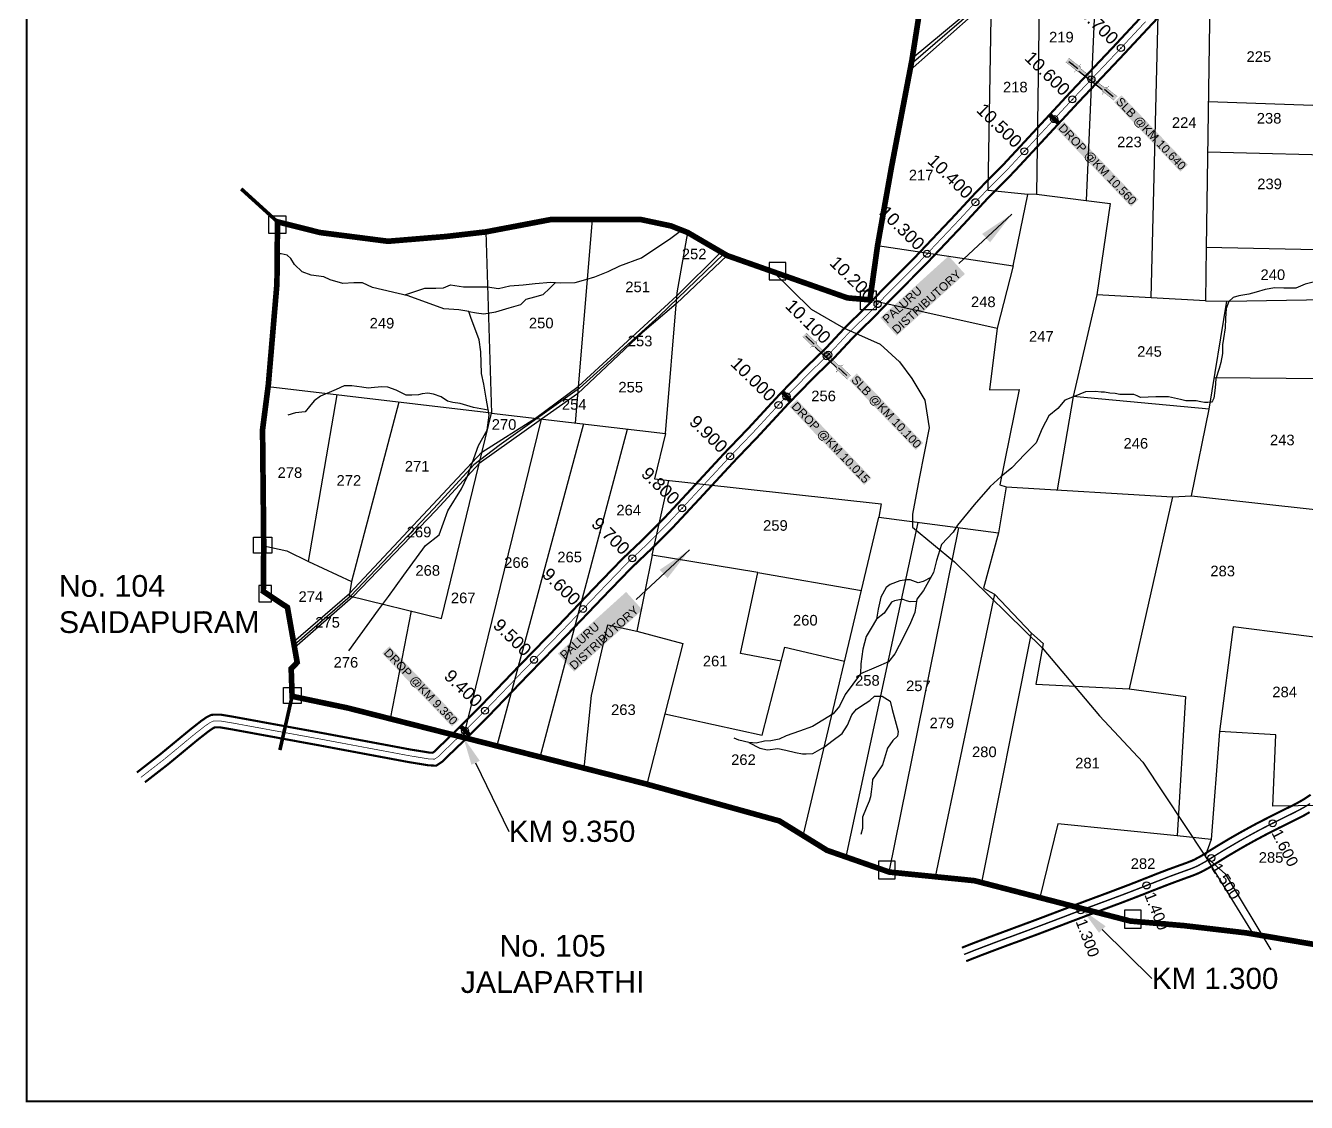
# Model space of a CAD drawing. Header units: inches. Extents: x 205997 to 211366, y 1604976 to 1613023.
# Drawn here: x 205997 to 207813, y 1604977 to 1606504 of the extents above; entities that cross this region are included whole.
import ezdxf
from ezdxf import colors
from ezdxf.entities.mleader import LeaderData, LeaderLine
from ezdxf.enums import TextEntityAlignment as Align
from ezdxf.math import Vec2, Vec3

# ---------------------------------------------------------------- set-up
doc = ezdxf.new("R2010")
doc.units = ezdxf.units.IN
doc.header["$MEASUREMENT"] = 0
doc.header["$PDMODE"] = 32
doc.header["$PDSIZE"] = 10
doc.linetypes.add('ACAD_ISO02W100', pattern=[15, 12, -3])
doc.linetypes.add('HIDDEN2', pattern=[0.1875, 0.125, -0.0625])
for name, color, linetype in [('CANAL1', 7, 'Continuous'), ('CHANAGE', 1, 'Continuous'), ('CSMark', 72, 'Continuous'), ('PLOT', 7, 'Continuous'), ('PLOTS NO', 7, 'Continuous'), ('RE REMARKS', 7, 'Continuous'), ('ROAD', 1, 'Continuous'), ('STREAM', 4, 'Continuous'), ('STRUCTURE', 5, 'Continuous'), ('TEXT', 1, 'Continuous'), ('text2', 7, 'Continuous'), ('VILLAGE BOUNDARY STONES', 1, 'Continuous'), ('VILLAGE BOUNDRY', 5, 'Continuous'), ('VILLAGE STONES', 240, 'Continuous')]:
    doc.layers.add(name, color=color, linetype=linetype)
doc.styles.add('FONT1', font='Arial')
doc.styles.get("Standard").update_dxf_attribs({"font": 'arial.ttf'})
doc.dimstyles.get("Standard").update_dxf_attribs({"dimtxt": 0.18, "dimasz": 0.18, "dimexe": 0.18, "dimexo": 0.0625, "dimgap": 0.09, "dimtad": 0, "dimtih": 1, "dimtoh": 1, "dimdec": 4, "dimzin": 0, "dimdsep": 46, "dimtxsty": 'Standard', "dimcen": 0.09, "dimadec": 0, "dimazin": 0, "dimtfac": 1, "dimtdec": 4, "dimtofl": 0, "dimtmove": 0, "dimatfit": 3, "dimfxl": 1, "dimtolj": 1, "dimtzin": 0, "dimarcsym": 0})

# ---------------------------------------------------------------- blocks, each defined once
blk = doc.blocks.new('DROP')
h = blk.add_hatch()
h.set_pattern_fill('ANSI31', color=1, scale=10, angle=45)
h.set_pattern_definition([(90, (-324.4107, -25.7687), (-1.25, 0), [])])
h.paths.add_polyline_path([(-9.9, -4.3), (-13.8, 4.1), (13.8, 4.1), (10.2, -4.3)])
at = {"layer": 'STRUCTURE', "color": 5, "const_width": 0.49}
blk.add_lwpolyline([(-9.9, -4.3), (-13.8, 4.1), (13.8, 4.1), (10.2, -4.3), (-9.9, -4.3)], dxfattribs=at)
at = {"layer": 'STRUCTURE', "color": 5}
blk.add_circle((0, 0), 1.33, dxfattribs=at)
blk = doc.blocks.new('SLB')
at = {"layer": 'STRUCTURE'}
h = blk.add_hatch(dxfattribs=at)
h.set_pattern_fill('DOTS', color=6, scale=20, angle=320.3722, style=0)
h.set_pattern_definition([(320.372247934, (-159.4327, -72.9564), (1.2786241598, 0.5641323054), [0, -1.25])])
h.paths.add_polyline_path([(769699.5, 1706871.1), (769699.5, 1706861.1), (769729.1, 1706861.1), (769732.1, 1706863.1), (769792.1, 1706863.1), (769795.1, 1706861.1), (769824.7, 1706861.1), (769824.7, 1706871.1), (769795.1, 1706871.1), (769792.1, 1706869.1), (769732.1, 1706869.1), (769729.1, 1706871.1)])
at = {"layer": 'STRUCTURE', "color": 6, "linetype": 'ACAD_ISO02W100', "ltscale": 0.5, "const_width": 0.5}
for points in [[(769699.5, 1706871.1), (769729.1, 1706871.1)], [(769699.5, 1706861.1), (769729.1, 1706861.1)], [(769795.1, 1706871.1), (769824.7, 1706871.1)], [(769795.1, 1706861.1), (769824.7, 1706861.1)]]:
    blk.add_lwpolyline(points, dxfattribs=at)
at = {"layer": 'STRUCTURE', "color": 6, "const_width": 0.628}
for points in [[(769726.1, 1706877.1), (769726.1, 1706873.1), (769732.1, 1706869.1), (769792.1, 1706869.1), (769798.1, 1706873.1), (769798.1, 1706877.1)], [(769726.1, 1706855.1), (769726.1, 1706859.1), (769732.1, 1706863.1), (769792.1, 1706863.1), (769798.1, 1706859.1), (769798.1, 1706855.1)]]:
    blk.add_lwpolyline(points, dxfattribs=at)
at = {"layer": 'STRUCTURE', "color": 6}
blk.add_lwpolyline([(769732.1, 1706863.1), (769792.1, 1706863.1)], dxfattribs=at)
blk.add_lwpolyline([(769732.1, 1706863.1), (769792.1, 1706863.1)], dxfattribs=at)
at = {"layer": 'STRUCTURE', "color": 0}
blk.add_circle((769762.1, 1706866.1), 1.24, dxfattribs=at)
for points in [[(769703.8, 1706866), (769726.7, 1706866)], [(769818.6, 1706865.8), (769795.7, 1706865.8)]]:
    blk.add_leader(points, dimstyle='Standard', override={"dimasz": 10, "dimgap": 0.09, "dimtad": 0}, dxfattribs=at)

msp = doc.modelspace()

# ---------------------------------------------------------------- linework, layer by layer
at = {"layer": 'CANAL1', "color": 200, "const_width": 3}
for points in [[(206166, 1605431.1), (206198.8, 1605456.6), (206241.6, 1605492), (206256.1, 1605503.3), (206262.3, 1605507.6), (206264.9, 1605508.9), (206266.5, 1605509.1), (206272.7, 1605508.9), (206289.2, 1605506.1), (206413.6, 1605483.3), (206539.3, 1605459.8), (206556.4, 1605457), (206567.9, 1605455.1), (206579, 1605454.6), (206588, 1605460.7), (206597.5, 1605470.1), (206619.7, 1605491.4), (206655.4, 1605527.3), (206707.3, 1605581.4), (206760.8, 1605636.3), (206818.5, 1605696.7), (206855.6, 1605735.1), (206881.9, 1605760.1), (206914.2, 1605792.3), (206952.7, 1605833.7), (207001.3, 1605886.2), (207035.6, 1605922), (207078.8, 1605968.8), (207114.1, 1606005.1), (207130.9, 1606021.4), (207143.1, 1606033.1), (207169.7, 1606061.7), (207201.6, 1606093.1), (207228.3, 1606120.9), (207271.7, 1606164.4), (207325.6, 1606221.3), (207358.3, 1606256.7), (207397.3, 1606296.2), (207438.2, 1606340.3), (207487.6, 1606393.7), (207552.6, 1606462.5), (207591.2, 1606503.9), (207651.1, 1606567.7)], [(206154.5, 1605444.9), (206187.5, 1605470.6), (206230.4, 1605506), (206245.4, 1605517.8), (206253, 1605523.1), (206259.8, 1605526.6), (206266.1, 1605527.1), (206274.5, 1605526.8), (206292.3, 1605523.8), (206416.9, 1605501), (206542.4, 1605477.5), (206559.3, 1605474.8), (206569.7, 1605473.1), (206573.9, 1605472.9), (206576.5, 1605474.7), (206584.9, 1605483), (206607.1, 1605504.3), (206642.6, 1605539.9), (206694.4, 1605594), (206747.8, 1605648.8), (206805.5, 1605709.2), (206842.9, 1605747.9), (206869.4, 1605773), (206901.3, 1605804.8), (206939.5, 1605845.9), (206988.2, 1605898.6), (207022.5, 1605934.3), (207065.7, 1605981.2), (207101.4, 1606017.9), (207118.4, 1606034.4), (207130.3, 1606045.7), (207156.8, 1606074.2), (207188.8, 1606105.8), (207215.5, 1606133.5), (207258.8, 1606176.9), (207312.5, 1606233.6), (207345.3, 1606269.1), (207384.3, 1606308.6), (207425, 1606352.5), (207474.5, 1606406), (207539.5, 1606474.8), (207578.1, 1606516.2)]]:
    msp.add_lwpolyline(points, dxfattribs=at)
at = {"layer": 'CANAL1', "color": 1, "linetype": 'HIDDEN2', "ltscale": 4, "const_width": 1}
msp.add_lwpolyline([(206160.2, 1605438), (206193.2, 1605463.6), (206236, 1605499), (206250.7, 1605510.5), (206257.6, 1605515.3), (206262.4, 1605517.7), (206266.3, 1605518.1), (206273.6, 1605517.9), (206290.8, 1605515), (206415.3, 1605492.2), (206540.9, 1605468.7), (206557.9, 1605465.9), (206568.8, 1605464.1), (206576.4, 1605463.8), (206582.3, 1605467.7), (206591.2, 1605476.6), (206613.4, 1605497.9), (206649, 1605533.6), (206700.9, 1605587.7), (206754.3, 1605642.6), (206812, 1605702.9), (206849.2, 1605741.5), (206875.7, 1605766.6), (206907.8, 1605798.6), (206946.1, 1605839.8), (206994.8, 1605892.4), (207029.1, 1605928.2), (207072.2, 1605975), (207107.8, 1606011.5), (207124.6, 1606027.9), (207136.7, 1606039.4), (207163.2, 1606067.9), (207195.2, 1606099.4), (207221.9, 1606127.2), (207265.3, 1606170.7), (207319, 1606227.4), (207351.8, 1606262.9), (207390.8, 1606302.4), (207431.6, 1606346.4), (207481, 1606399.9), (207546, 1606468.6), (207584.6, 1606510)], dxfattribs=at)
at = {"layer": 'CANAL1', "color": 200, "linetype": 'ByBlock', "ltscale": 40, "const_width": 3}
for points in [[(207324.2, 1605196.4), (207328.1, 1605198), (207332.2, 1605199.6), (207339.5, 1605202.5), (207346.8, 1605205.3), (207351.6, 1605207.1), (207361.3, 1605210.8), (207368.6, 1605213.5), (207375.1, 1605215.9), (207383.2, 1605218.9), (207390.5, 1605221.6), (207397.7, 1605224.3), (207405, 1605227), (207412.3, 1605229.7), (207422, 1605233.3), (207426.8, 1605235.1), (207434, 1605237.8), (207441.2, 1605240.5), (207448.5, 1605243.3), (207455.7, 1605246), (207463, 1605248.8), (207470.2, 1605251.5), (207477.5, 1605254.3), (207484.7, 1605257.1), (207492.1, 1605259.8), (207499.3, 1605262.5), (207506.6, 1605265.2), (207513.8, 1605267.9), (207521.1, 1605270.6), (207528.4, 1605273.3), (207535.6, 1605276), (207542.9, 1605278.8), (207550.1, 1605281.5), (207557.3, 1605284.2), (207562.2, 1605286.1), (207571.7, 1605289.8), (207578.9, 1605292.7), (207586.1, 1605295.5), (207593.3, 1605298.3), (207600.5, 1605301.2), (207607.8, 1605304), (207615.1, 1605306.8), (207622.5, 1605309.5), (207632.4, 1605313.1), (207637.2, 1605314.8), (207644.3, 1605317.4), (207651.1, 1605320.1), (207654.6, 1605321.8), (207663.7, 1605326.7), (207670.1, 1605330.6), (207675.2, 1605333.9), (207683.3, 1605338.9), (207690, 1605343), (207696.7, 1605347), (207703.4, 1605351), (207710.2, 1605354.9), (207717, 1605358.8), (207723.8, 1605362.6), (207730.7, 1605366.4), (207740.7, 1605371.8), (207744.5, 1605373.8), (207751.5, 1605377.4), (207758.4, 1605380.9), (207765.4, 1605384.4), (207772.3, 1605387.9), (207779.3, 1605391.4), (207785.6, 1605394.5), (207793.1, 1605398.2), (207799.7, 1605401.7), (207807, 1605405.8), (207812.4, 1605409.2), (207818.6, 1605413.4)], [(207330.3, 1605177.3), (207335.6, 1605179.4), (207339.6, 1605181), (207346.8, 1605183.8), (207353.9, 1605186.6), (207358.7, 1605188.4), (207368.4, 1605192.1), (207375.6, 1605194.8), (207382, 1605197.2), (207390.1, 1605200.2), (207397.4, 1605202.9), (207404.7, 1605205.5), (207411.9, 1605208.2), (207419.2, 1605210.9), (207429, 1605214.5), (207433.8, 1605216.3), (207441.1, 1605219.1), (207448.3, 1605221.8), (207455.6, 1605224.6), (207462.8, 1605227.3), (207470.1, 1605230.1), (207477.3, 1605232.9), (207484.6, 1605235.6), (207491.8, 1605238.3), (207499.1, 1605241.1), (207506.3, 1605243.8), (207513.6, 1605246.5), (207520.8, 1605249.2), (207528.1, 1605251.9), (207535.4, 1605254.6), (207542.6, 1605257.3), (207549.9, 1605260), (207557.2, 1605262.8), (207564.5, 1605265.6), (207569.4, 1605267.5), (207579, 1605271.2), (207586.2, 1605274), (207593.4, 1605276.9), (207600.6, 1605279.7), (207607.8, 1605282.5), (207615, 1605285.3), (207622.2, 1605288), (207629.4, 1605290.7), (207639.2, 1605294.3), (207643.9, 1605296), (207651.4, 1605298.7), (207659, 1605301.8), (207663.6, 1605303.9), (207673.8, 1605309.4), (207680.7, 1605313.7), (207685.8, 1605316.9), (207693.8, 1605321.9), (207700.3, 1605325.9), (207706.9, 1605329.8), (207713.5, 1605333.7), (207720.2, 1605337.6), (207726.8, 1605341.4), (207733.5, 1605345.1), (207740.2, 1605348.8), (207750.1, 1605354.1), (207753.8, 1605356.1), (207760.6, 1605359.6), (207767.5, 1605363.1), (207774.3, 1605366.6), (207781.3, 1605370), (207788.2, 1605373.4), (207794.5, 1605376.6), (207802.2, 1605380.4), (207809.3, 1605384.1), (207817.2, 1605388.7)]]:
    msp.add_lwpolyline(points, dxfattribs=at)
at = {"layer": 'CANAL1', "color": 1, "linetype": 'HIDDEN2', "ltscale": 40, "const_width": 2}
msp.add_lwpolyline([(207327.2, 1605186.8), (207331.9, 1605188.7), (207335.9, 1605190.3), (207343.1, 1605193.2), (207350.4, 1605195.9), (207355.2, 1605197.8), (207364.9, 1605201.4), (207372.1, 1605204.2), (207378.6, 1605206.6), (207386.7, 1605209.6), (207393.9, 1605212.2), (207401.2, 1605214.9), (207408.5, 1605217.6), (207415.8, 1605220.3), (207425.5, 1605223.9), (207430.3, 1605225.7), (207437.5, 1605228.4), (207444.8, 1605231.2), (207452, 1605233.9), (207459.3, 1605236.7), (207466.5, 1605239.4), (207473.8, 1605242.2), (207481, 1605245), (207488.3, 1605247.7), (207495.6, 1605250.5), (207502.8, 1605253.2), (207510.1, 1605255.9), (207517.3, 1605258.6), (207524.6, 1605261.3), (207531.9, 1605264), (207539.1, 1605266.7), (207546.4, 1605269.4), (207553.6, 1605272.1), (207560.9, 1605274.9), (207565.8, 1605276.8), (207575.3, 1605280.5), (207582.5, 1605283.3), (207589.7, 1605286.2), (207597, 1605289), (207604.2, 1605291.8), (207611.4, 1605294.6), (207618.6, 1605297.4), (207625.9, 1605300.1), (207635.8, 1605303.7), (207640.5, 1605305.4), (207647.8, 1605308), (207655, 1605310.9), (207659.1, 1605312.8), (207668.7, 1605318.1), (207675.4, 1605322.2), (207680.5, 1605325.4), (207688.5, 1605330.4), (207695.1, 1605334.4), (207701.8, 1605338.4), (207708.5, 1605342.3), (207715.2, 1605346.2), (207721.9, 1605350.1), (207728.7, 1605353.9), (207735.5, 1605357.6), (207745.4, 1605363), (207749.1, 1605364.9), (207756, 1605368.5), (207762.9, 1605372), (207769.9, 1605375.5), (207776.8, 1605379), (207783.7, 1605382.4), (207790, 1605385.5), (207797.6, 1605389.3), (207804.5, 1605392.9), (207812.1, 1605397.2), (207817.8, 1605400.8)], dxfattribs=at)
at = {"layer": 'CSMark'}
for p in [(207764.8, 1605372.9), (207677.8, 1605323.7), (207585.9, 1605284.7), (207492.4, 1605249.3)]:
    msp.add_point(p, dxfattribs=at)
at = {"layer": 'PLOT'}
for points in [[(207253.8, 1606458.3), (207364.6, 1606550.6), (207435.2, 1606614.2), (207435.3, 1606660.8), (207283.4, 1606647.1)], [(207366, 1606543.6), (207434.7, 1606600.7), (207429.9, 1606265), (207417.8, 1606264.6)], [(207396.7, 1606163.5), (207417.8, 1606264.6), (207361.6, 1606270.6), (207366, 1606543.6), (207250.6, 1606441)], [(207602.9, 1606539.1), (207512.7, 1606535.3), (207500.3, 1606256.2)], [(207592.5, 1606118.2), (207602.9, 1606539.1), (207675.8, 1606541.3), (207670.5, 1606189.4)], [(207875.7, 1606389.3), (207673.6, 1606396.2)], [(207672.5, 1606325.2), (207894, 1606319.7)], [(207429.9, 1606265), (207500.3, 1606256.2), (207534.6, 1606251.9), (207515.6, 1606122.6), (207481.9, 1605978.2), (207459, 1605845.9)], [(206799.9, 1606229.2), (206775.9, 1605940.8)], [(206649.1, 1606211.7), (206657.1, 1605954.7), (206340.5, 1605992)], [(206657.1, 1605954.7), (206904.2, 1605925.7), (206920.3, 1606125.1), (206935.5, 1606210.8)], [(206376.6, 1605630.1), (206456.1, 1605698.6), (206643.6, 1605899.2), (206719.5, 1605947.4), (206780.1, 1605992.3), (206919.9, 1606120.8), (206982.7, 1606183.3)], [(207204.6, 1606192.4), (207396.7, 1606163.5), (207374.4, 1606075.3)], [(207956.9, 1605821.7), (207994, 1606039.8), (208004.3, 1606092.4), (207981.9, 1606118.3), (207964, 1606145.8), (207939, 1606184), (207670.5, 1606189.4), (207669.4, 1606113.7), (207699.7, 1606113.3), (207981.9, 1606118.3)], [(206991.5, 1606178.1), (206919.1, 1606109.9), (206870.8, 1606068.5), (206779.3, 1605982.2), (206728.3, 1605946.3), (206639.7, 1605883), (206578.4, 1605816.6), (206460.9, 1605694.3), (206378.1, 1605621.9)], [(207193.8, 1606115.3), (207374.4, 1606075.3), (207363.1, 1605987.6), (207405.3, 1605988), (207377.9, 1605852.9), (207386.9, 1605850.3), (207376.2, 1605784.7)], [(207669.4, 1606113.7), (207515.6, 1606122.6)], [(207674.7, 1605960.4), (207699.7, 1606113.3)], [(207987.6, 1606001.8), (207681.9, 1606004.5)], [(206397.9, 1605744.1), (206438.6, 1605980.4)], [(206525.9, 1605970.2), (206458.8, 1605715.7)], [(207649.5, 1605837.5), (207674.7, 1605960.4), (207481.9, 1605978.2)], [(206334.4, 1605766.6), (206367.3, 1605759.5), (206397.9, 1605744.1), (206458.8, 1605715.7), (206455.6, 1605695.6), (206586.4, 1605663.4), (206657.1, 1605954.7)], [(206617.4, 1605494.7), (206728.3, 1605946.3)], [(206787.7, 1605939.4), (206665, 1605482.6)], [(206726.4, 1605466.9), (206850.1, 1605932)], [(206904.2, 1605925.7), (206888.2, 1605861.3), (207209.9, 1605825.8), (207206.3, 1605806.9), (207376.2, 1605784.7), (207354.7, 1605706.4), (207370.6, 1605697.7), (207286.5, 1605297.1)], [(207035, 1605728.5), (206885.2, 1605753.3), (206908.9, 1605859)], [(207386.9, 1605850.3), (207622.9, 1605835.7), (207561.1, 1605563.7)], [(207622.9, 1605835.7), (207649.5, 1605837.5), (207829.2, 1605817.3), (207911.6, 1605829.4), (207872.3, 1605630.6), (207708.9, 1605651.7), (207689.5, 1605502.9), (207677.7, 1605350), (207629.5, 1605355.2)], [(207099.3, 1605355.3), (207206.3, 1605806.9)], [(207261.5, 1605799.7), (207159.8, 1605325.1)], [(207221.2, 1605303.7), (207319.8, 1605792.1)], [(206885.2, 1605753.3), (206863.1, 1605645.2)], [(207068, 1605603), (207010.3, 1605613.7), (207035, 1605728.5), (207181.7, 1605703.3)], [(207370.6, 1605697.7), (207422.9, 1605642.5)], [(206543.5, 1605674), (206513.7, 1605521.1)], [(206788.6, 1605451.1), (206799.1, 1605554.1), (206822.1, 1605654.6), (206863.1, 1605645.2), (206928.5, 1605627.9), (206877.7, 1605428.4)], [(207352.6, 1605288.7), (207422.9, 1605642.5), (207439.3, 1605627.8), (207429.1, 1605570.4), (207561.1, 1605563.7), (207641, 1605552.7), (207629.5, 1605355.2), (207460.4, 1605371.9), (207434.7, 1605267.4)], [(206903.1, 1605528.1), (207041, 1605498), (207073.1, 1605622.8), (207157.9, 1605602.7)], [(207864.1, 1605199.7), (207872.8, 1605398.7), (207764.9, 1605397.4), (207769.1, 1605498.3), (207689.5, 1605502.9)], [(207677.7, 1605350), (207669.2, 1605326.2), (207737, 1605215.8)]]:
    msp.add_lwpolyline(points, dxfattribs=at)
at = {"layer": 'ROAD'}
for points in [[(209068.2, 1608254.2), (209025.2, 1608171.9), (208740.9, 1607920.5), (208687.4, 1607846.7), (208653.3, 1607774.7), (208611.5, 1607695.7), (208589.2, 1607671.9), (208487.4, 1607524), (208428.8, 1607457.3), (208113.8, 1607148), (207907.2, 1607006.2), (207865.9, 1606976.8), (207713.9, 1606844.1), (207491, 1606660.7), (207357.5, 1606541), (207252.2, 1606449.6)], [(206986.9, 1606180.8), (206895.1, 1606092.1), (206782, 1605990), (206668.2, 1605908.7), (206632.2, 1605881.4), (206575.6, 1605819.6), (206457.4, 1605695.2), (206377.5, 1605625.3)], [(207056, 1606155.4), (207110.4, 1606102.3), (207156.4, 1606075.8), (207208.1, 1606052.4), (207235.7, 1606027.5), (207253.4, 1606003.9), (207271.6, 1605973.2), (207277.8, 1605934), (207263.8, 1605861.7), (207254, 1605811.3), (207254, 1605793.1), (207313.5, 1605743.6), (207438.2, 1605621.6), (207519.3, 1605525.5), (207580.9, 1605459.5), (207669.2, 1605326.2), (207697.5, 1605301.4), (207762.3, 1605193.4)]]:
    msp.add_lwpolyline(points, dxfattribs=at)
at = {"layer": 'STREAM'}
for points in [[(206534.4, 1606122.3), (206562.7, 1606132.1), (206578.3, 1606132.1), (206589.4, 1606132.2), (206599.1, 1606136.4), (206617.4, 1606133.7), (206634.9, 1606133.7), (206651.5, 1606133.7), (206667.3, 1606131.4), (206683.5, 1606135.2), (206702.4, 1606136.5), (206719.2, 1606138.4), (206741.5, 1606140.3), (206754.8, 1606139.3), (206776, 1606140), (206790.8, 1606144.1), (206804, 1606148.1), (206822.7, 1606155.4), (206839.3, 1606163.7), (206869.8, 1606175), (206911.7, 1606202.8), (206926.7, 1606214.3)], [(206454.9, 1605617.5), (206497.3, 1605675.6), (206511.2, 1605694.7), (206533.1, 1605724.8), (206563.6, 1605766.7), (206583.3, 1605781.9), (206595.4, 1605816), (206614.9, 1605847.4), (206623.2, 1605865.2), (206638.8, 1605908.7), (206651.2, 1605930.5), (206653.9, 1605951.6), (206649.9, 1605975.8), (206646.6, 1605995.7), (206643.3, 1606011.1), (206642.4, 1606041.4), (206639.8, 1606058.8), (206628.1, 1606090.5), (206625, 1606098.9), (206611.1, 1606101.2), (206589.7, 1606102.6), (206539.3, 1606121.2), (206488.8, 1606133), (206474.2, 1606139.4), (206461.9, 1606139.4), (206446.3, 1606138.3), (206428.5, 1606143.5), (206419.4, 1606147.9), (206401.4, 1606150.5), (206389, 1606154.9), (206378, 1606165.4), (206372.7, 1606173.8), (206367.5, 1606178.6), (206359.3, 1606180.6), (206353.5, 1606180.6)], [(207832, 1606142.8), (207810.8, 1606137.6), (207797.8, 1606132), (207780.5, 1606132), (207767.6, 1606132.4), (207754.1, 1606129.8), (207741.2, 1606126.3), (207730.8, 1606123.3), (207716.9, 1606121.1), (207708.7, 1606118.5), (207702.7, 1606112.9), (207698.8, 1606103), (207697.9, 1606088.7), (207697.5, 1606075.7), (207694.9, 1606060.6), (207693.6, 1606051.5), (207693.7, 1606039.4), (207691.1, 1606026.4), (207688.9, 1606017.8), (207684.2, 1606003.1), (207683.3, 1605990.6), (207681.2, 1605976), (207679.4, 1605971.9), (207677.8, 1605970), (207672.8, 1605969.5), (207667.9, 1605969.5), (207663.1, 1605970.6), (207656.2, 1605972.2), (207641.8, 1605972), (207634.2, 1605973.8), (207617.2, 1605977.7), (207599.2, 1605977.9), (207577.6, 1605976.7), (207572.5, 1605979.4), (207567.8, 1605981), (207553.7, 1605981.1), (207548, 1605980.9), (207541.6, 1605982.3), (207534, 1605983.2), (207526.4, 1605984.2), (207521.8, 1605984.2), (207513.6, 1605985.4), (207499.6, 1605985), (207483.2, 1605978.3), (207470.2, 1605973.2), (207460.4, 1605961.3), (207447.4, 1605950.8), (207438.2, 1605932.7), (207429.3, 1605912.4), (207413.4, 1605896.4), (207394.9, 1605877), (207379.9, 1605864.6), (207364.4, 1605850.5), (207341.4, 1605824.4), (207318, 1605795.7), (207311.8, 1605785.9), (207295.4, 1605768.2), (207288.4, 1605745.5), (207283.9, 1605728.5), (207269.7, 1605703), (207260.5, 1605691), (207257.4, 1605671.7), (207251.3, 1605657.2), (207241.2, 1605636.8), (207229, 1605613.2), (207220, 1605601.7), (207202.6, 1605594.1), (207180.2, 1605585.1), (207158.5, 1605555.5), (207150.8, 1605538.8), (207141.8, 1605528), (207112.4, 1605510.4), (207093.9, 1605503.6), (207075, 1605496.8), (207065, 1605492.3), (207053.3, 1605490), (207044.2, 1605489.5), (207032.5, 1605486.4), (207022.1, 1605487.3), (207008.1, 1605490.9), (207001.3, 1605493.6)], [(206625, 1606098.9), (206636.2, 1606097), (206646.2, 1606095.3), (206663.4, 1606098.2), (206682.5, 1606103.9), (206698.8, 1606108.8), (206706.2, 1606116.1), (206718.9, 1606119.5), (206730.6, 1606123.1), (206739.7, 1606131.3), (206748.2, 1606139.8)], [(206652.7, 1605958.9), (206631.8, 1605962.7), (206612.8, 1605968.2), (206602.3, 1605969.5), (206594.7, 1605971.6), (206586, 1605977.6), (206574.9, 1605981.7), (206566.9, 1605982.9), (206559, 1605982.2), (206554, 1605980.5), (206544.2, 1605980.2), (206536.2, 1605980.1), (206522, 1605987.2), (206510.3, 1605991.6), (206501.3, 1605991.9), (206486.5, 1605990.6), (206482.4, 1605990.2), (206473.4, 1605991.3), (206459.2, 1605993.2), (206448.6, 1605993.2), (206437, 1605988), (206414.8, 1605978.9), (206405.8, 1605972.2), (206399.2, 1605964.1), (206393.1, 1605956.7), (206379.2, 1605954.9), (206368.7, 1605951.9)], [(207280.1, 1605721.7), (207269.4, 1605716), (207262.2, 1605714.1), (207250.7, 1605718.1), (207246.3, 1605718.1), (207236, 1605716.8), (207222.5, 1605711.6), (207216.6, 1605707.2), (207209.2, 1605693.5), (207207.4, 1605685.3), (207205.4, 1605676.7), (207203.2, 1605662.5), (207195.5, 1605649.8), (207188.3, 1605637.7), (207183.7, 1605619.8), (207181.1, 1605599.2), (207180.2, 1605585.1)], [(207259.9, 1605687.3), (207250.6, 1605687), (207245.4, 1605688.3), (207240.7, 1605690.3), (207238, 1605690.1), (207228.7, 1605688.3), (207224.6, 1605686.6), (207213.8, 1605670.9), (207203.2, 1605662.5)], [(207022.1, 1605487.3), (207037.5, 1605479.2), (207048.4, 1605477.2), (207063.2, 1605479), (207074.6, 1605476.4), (207088.1, 1605473.4), (207098.3, 1605471.2), (207103.5, 1605471.2), (207112.8, 1605471.9), (207129.2, 1605481.5), (207140, 1605489.3), (207154.5, 1605500.2), (207161.8, 1605512), (207168.1, 1605526.9), (207174.6, 1605534.6), (207187.2, 1605543), (207193.7, 1605547.2), (207200.4, 1605553.2), (207211.2, 1605553.2), (207222.4, 1605546.2), (207225.5, 1605534.2)], [(207225.5, 1605534.2), (207233.8, 1605502.9), (207232.9, 1605496.5), (207226.1, 1605490.2), (207218.5, 1605479.3), (207211.6, 1605455.9), (207202.7, 1605442.4), (207197.6, 1605434.8), (207196.8, 1605428.7), (207195.6, 1605417.5), (207194.8, 1605410.4), (207192.8, 1605404.3), (207188.6, 1605394.3), (207183.3, 1605381.7), (207183.3, 1605365.7), (207180.8, 1605357.1)]]:
    msp.add_lwpolyline(points, dxfattribs=at)
at = {"layer": 'text2', "color": 2, "linetype": 'Continuous'}
for p in [(207549.6, 1606472.5), (207480.8, 1606399.7), (207412.8, 1606326.1), (207343.4, 1606253.8), (207274.8, 1606180.7), (207204.6, 1606109.3), (207134.7, 1606037.5), (207064.2, 1605966.3), (206995.6, 1605893.3), (206927.5, 1605819.8), (206856.9, 1605748.7), (206787.1, 1605676.9), (206717.5, 1605604.8), (206648, 1605532.6)]:
    msp.add_point(p, dxfattribs=at)
at = {"layer": 'text2', "color": 3}
for p in [(207507.8, 1606428.2), (207455, 1606371.7), (207132.5, 1606035.4), (207075.5, 1605978.3), (206619.7, 1605504.2)]:
    msp.add_point(p, dxfattribs=at)
at = {"layer": 'VILLAGE BOUNDARY STONES'}
for points in [[(206366.3, 1606234.2), (206341.3, 1606234.2), (206341.3, 1606210), (206366.3, 1606210.1)], [(207074.7, 1606168.3), (207051, 1606168.3), (207051, 1606143.5), (207074.7, 1606143.6)], [(207180.3, 1606128.3), (207202.6, 1606128.3), (207202.6, 1606101.1), (207180.4, 1606101.1)], [(206320, 1605778.6), (206345.9, 1605778.7), (206345.9, 1605755.9), (206320.1, 1605755.9)], [(206345.3, 1605710), (206327.5, 1605710), (206327.5, 1605687.2), (206345.3, 1605687.2)], [(206362.4, 1605565.4), (206387.5, 1605565.5), (206387.5, 1605543), (206362.4, 1605542.9)], [(207206.5, 1605319.8), (207229, 1605319.8), (207229, 1605293.8), (207206.5, 1605293.7)], [(207578.4, 1605249.6), (207554.6, 1605249.6), (207554.6, 1605224), (207578.4, 1605224)]]:
    msp.add_lwpolyline(points, close=True, dxfattribs=at)
at = {"layer": 'VILLAGE BOUNDRY', "const_width": 3}
msp.add_lwpolyline([(205998.3, 1612514.8), (211364.7, 1612514.8), (211364.7, 1604978.5), (205998.3, 1604978.5)], close=True, dxfattribs=at)
at = {"layer": 'VILLAGE BOUNDRY'}
for points, const_width in [([(207283.4, 1606647.1), (207253.3, 1606455.2), (207224.3, 1606303.3), (207204.6, 1606192.4), (207193.8, 1606115.3), (207161.9, 1606118.1), (206991.5, 1606178.1), (206935.5, 1606210.8), (206911.8, 1606220.2), (206868.3, 1606229.4), (206740.6, 1606229.1), (206649.1, 1606211.7), (206592.8, 1606205.2), (206510.5, 1606198.4), (206414.1, 1606210.8), (206353.9, 1606226), (206353.1, 1606138), (206340.9, 1605994.8), (206332.7, 1605931.2), (206334.4, 1605766.6), (206333.8, 1605701.8), (206368, 1605679.1), (206381.8, 1605601), (206373.3, 1605592.2), (206374.6, 1605553), (206453.7, 1605536.4), (206876.3, 1605428.7), (207065.5, 1605376.2), (207133, 1605334.5), (207221.2, 1605303.7), (207341.9, 1605291.5), (207563, 1605234.2), (207639.1, 1605227.7), (207727.4, 1605217.4), (207824.7, 1605200.9)], 8), ([(206353.9, 1606226), (206302.4, 1606272.8)], 5.13), ([(206374.6, 1605553), (206357.3, 1605476.7)], 5.13)]:
    msp.add_lwpolyline(points, dxfattribs=dict(at, const_width=const_width))

# ---------------------------------------------------------------- block references
for p, xscale, yscale, zscale, rotation in [((207455, 1606371.7), 0.6999999999879892, 0.6999999999879892, 0.6999999999879892, 137.56788092883), ((207075.5, 1605978.3), 0.7000000000370353, 0.7000000000370353, 0.7000000000370353, 131.6012799603224), ((206619.7, 1605504.2), 0.6999999999803801, 0.6999999999803801, 0.6999999999803801, 135.5465268266166)]:
    msp.add_blockref('DROP', p, dxfattribs=dict(xscale=xscale, yscale=yscale, zscale=zscale, rotation=rotation))
at = {"layer": 'STRUCTURE', "color": 0}
for p, xscale, yscale, zscale, rotation in [((-957798.9, 1006458.5), 0.6999999999936822, 0.6999999999936822, 0.6999999999936822, 321.5165361689636), ((-1008678.8, 1116437.4), 0.6999999999620625, 0.6999999999620625, 0.6999999999620625, 316.2086837658663)]:
    msp.add_blockref('SLB', p, dxfattribs=dict(at, xscale=xscale, yscale=yscale, zscale=zscale, rotation=rotation))

# ---------------------------------------------------------------- texts
at = {"layer": 'CHANAGE', "style": 'FONT1'}
for s, rotation, p in [('1.600', 296.7278, (207769.7, 1605363.1)), ('1.500', 302.2887, (207683.6, 1605314.4)), ('1.400', 291.5008, (207590, 1605274.5)), ('1.300', 290.6381, (207492.6, 1605236.5))]:
    msp.add_text(s, height=16, rotation=rotation, dxfattribs=at).set_placement(p, align=Align.MIDDLE_LEFT)
at = {"layer": 'CSMark', "color": 1}
for s, p in [('10.700', (207486.6, 1606536)), ('10.600', (207418, 1606463.4)), ('10.500', (207349.8, 1606389.6)), ('10.400', (207280.4, 1606317.3)), ('10.300', (207211.8, 1606244.3)), ('10.200', (207141.6, 1606172.8)), ('10.100', (207078.8, 1606111.6)), ('10.000', (207001.2, 1606029.8)), ('9.900', (206942.5, 1605947.1)), ('9.800', (206874.4, 1605873.6)), ('9.700', (206803.8, 1605802.5)), ('9.600', (206734, 1605730.7)), ('9.500', (206664.4, 1605658.6)), ('9.400', (206594.9, 1605586.4))]:
    msp.add_text(s, height=18, rotation=315.7011, dxfattribs=at).set_placement(p, align=Align.MIDDLE_LEFT)
at = {"layer": 'PLOTS NO'}
for s, p in [('219', (207447.7, 1606480.5)), ('225', (207727.7, 1606452.9)), ('218', (207382.4, 1606409.6)), ('238', (207742.2, 1606365.4)), ('224', (207621.9, 1606359.3)), ('223', (207544.2, 1606331.8)), ('217', (207248.9, 1606284.8)), ('239', (207742.9, 1606272.3)), ('252', (206927.1, 1606172.9)), ('240', (207747.5, 1606143.5)), ('251', (206847, 1606126.2)), ('248', (207337, 1606105)), ('249', (206484.5, 1606074.7)), ('250', (206710.3, 1606074.9)), ('247', (207419.3, 1606056)), ('253', (206850.5, 1606049.5)), ('245', (207572.7, 1606034.6)), ('255', (206837.2, 1605984)), ('256', (207110.6, 1605971.5)), ('254', (206757.1, 1605959.5)), ('270', (206657.6, 1605931.1)), ('246', (207553.3, 1605904.3)), ('243', (207760.9, 1605909.1)), ('278', (206354, 1605862.8)), ('271', (206534.4, 1605871.8)), ('272', (206437.6, 1605851.7)), ('264', (206834.3, 1605809.6)), ('259', (207042.3, 1605787.8)), ('269', (206537.1, 1605778.5)), ('266', (206675.3, 1605735.2)), ('265', (206750.6, 1605743)), ('268', (206549.4, 1605724)), ('283', (207676.4, 1605723.2)), ('274', (206383.7, 1605686.9)), ('267', (206599.7, 1605685.1)), ('275', (206407.4, 1605650.4)), ('260', (207084.7, 1605653.4)), ('276', (206433.4, 1605593.7)), ('261', (206956.9, 1605595.5)), ('258', (207172.7, 1605568)), ('257', (207245, 1605560.3)), ('284', (207764.3, 1605551.7)), ('263', (206826.8, 1605526.5)), ('279', (207278.3, 1605507.7)), ('262', (206997, 1605455.6)), ('280', (207338.5, 1605466.7)), ('281', (207484.8, 1605450.8)), ('285', (207745, 1605316.9)), ('282', (207563.5, 1605308.2))]:
    msp.add_text(s, height=15, dxfattribs=at).set_placement(p)
at = {"layer": 'STRUCTURE', "color": 5, "char_height": 12, "attachment_point": 1, "bg_fill": 1, "box_fill_scale": 1.1, "bg_fill_color": 7, "bg_fill_true_color": 16777215, "bg_fill_transparency": 0}
for s, insert, width, rotation in [('SLB @KM 10.640', (207550.4, 1606403.9), 133.757, 313.6334), ('DROP @KM 10.560', (207468.7, 1606366.5), 150.636, 313.6334), ('{\\C1;PALURU DISTRIBUTORY }', (207210.3, 1606089.9), 128.083, 42.1475), ('SLB @KM 10.100', (207175.2, 1606009.2), 133.757, 313.6334), ('DROP @KM 10.015', (207090.4, 1605971.8), 150.636, 313.6334), ('{\\C1;PALURU DISTRIBUTORY }', (206753.1, 1605613.4), 128.083, 42.1475), ('DROP @KM 9.360', (206512.5, 1605622.2), 141.181, 313.6334)]:
    msp.add_mtext(s, dxfattribs=dict(at, insert=insert, width=width, rotation=rotation))
at = {"layer": 'TEXT', "width": 460.149, "attachment_point": 1, "rotation": 0.0563}
for s, insert, char_height in [('No. 104\\PSAIDAPURAM', (206043.9, 1605724.9), 30.8), ('\\pi157.23358;No. 105\\P\\pi102.29033;JALAPARTHI', (206511.3, 1605214.3), 30.796)]:
    msp.add_mtext(s, dxfattribs=dict(at, insert=insert, char_height=char_height))

# ---------------------------------------------------------------- leaders
at = {"layer": 'RE REMARKS', "color": 1}
for points in [[(207395.1, 1606237), (207319.8, 1606166.9)], [(206937.8, 1605760.6), (206862.6, 1605690.4)]]:
    msp.add_leader(points, dimstyle='Standard', override={"dimasz": 50}, dxfattribs=at)
at = {"layer": 'VILLAGE STONES', "color": 1}
ml = msp.add_multileader_mtext('Standard', dxfattribs=at)
ml.set_content('KM 9.350', color=1)
ml.set_leader_properties()
ml.build(insert=Vec2(0, 0))
ml.multileader.update_dxf_attribs({"dogleg_length": 0.36, "arrow_head_size": 40})
ctx = ml.context
ctx.base_point, ctx.char_height, ctx.arrow_head_size, ctx.landing_gap_size, ctx.plane_origin = Vec3(206681.8, 1605361.3), 30, 40, 0.09, Vec3(206421.9, 1605339.3)
notes = []
notes.append((ctx, [(0, (1, 1, 0), (206681.8, 1605361.3), (1, 0), 1.396927018504357e-11, [(0, [(206617.4, 1605494.7)], 0, [])])]))
ctx.mtext.insert, ctx.mtext.flow_direction = Vec3(206681.9, 1605376.5), 5
ml = msp.add_multileader_mtext('Standard', dxfattribs=at)
ml.set_content('KM 1.300', color=1)
ml.set_leader_properties()
ml.build(insert=Vec2(0, 0))
ml.multileader.update_dxf_attribs({"dogleg_length": 0.36, "arrow_head_size": 40})
ctx = ml.context
ctx.base_point, ctx.char_height, ctx.arrow_head_size, ctx.landing_gap_size, ctx.plane_origin = Vec3(207593.5, 1605152.6), 30, 40, 0.09, Vec3(207299.3, 1605095.1)
notes.append((ctx, [(0, (1, 1, 0), (207593.5, 1605152.6), (1, 0), 1.396927018504357e-11, [(0, [(207494.8, 1605250.4)], 0, [])])]))
ctx.mtext.insert, ctx.mtext.flow_direction = Vec3(207593.5, 1605167.9), 5
for ctx, leaders in notes:
    for number, flags, end, landing, length, lines in leaders:
        leader = LeaderData()
        leader.index, (leader.has_last_leader_line, leader.has_dogleg_vector, leader.attachment_direction) = number, flags
        leader.last_leader_point, leader.dogleg_vector, leader.dogleg_length = Vec3(end), Vec3(landing), length
        for number, points, colour, breaks in lines:
            line = LeaderLine()
            line.index, line.vertices, line.color, line.breaks = number, Vec3.list(points), colors.encode_raw_color(colour), breaks
            leader.lines.append(line)
        ctx.leaders.append(leader)

doc.saveas('drawing.dxf')
